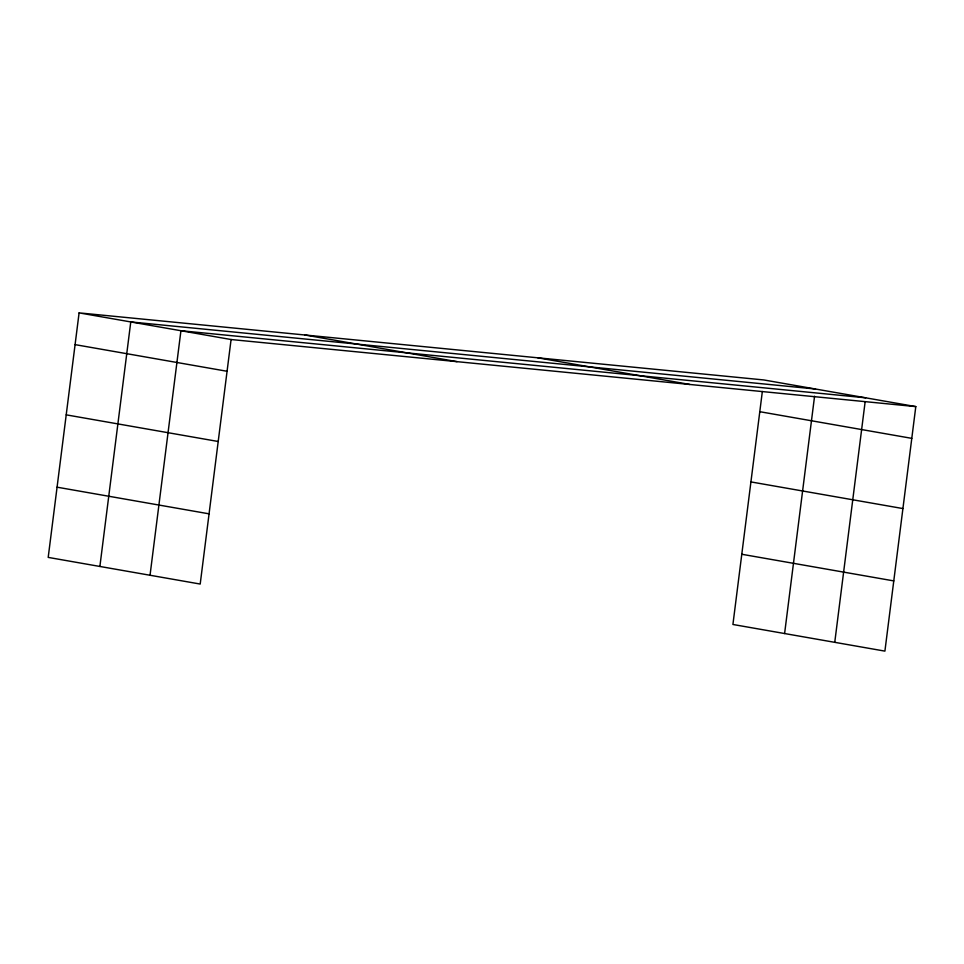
<?xml version="1.0" encoding="UTF-8"?>
<svg xmlns="http://www.w3.org/2000/svg" width="964" height="964" viewBox="0 0 964 964"><rect width="100%" height="100%" fill="white"/><g stroke="black" fill="none" stroke-linecap="round" stroke-linejoin="round"><path stroke-width="1.45" d="M79.096 312.878L48.2 557.397L200.199 584.051L231.083 339.521L79.096 312.878L763.801 379.949L915.8 406.603L884.904 651.122L732.917 624.479L762.343 391.505M99.882 566.458L130.767 321.94L815.484 389.01M150.035 575.255L180.931 330.724L865.648 397.807M784.6 633.541L814.568 396.228M834.752 642.337L865.094 402.133M231.083 339.521L915.8 406.603M537.852 357.813L689.838 384.467M759.801 411.7L911.787 438.355M305.046 335.014L457.044 361.657M75.084 344.63L227.07 371.273M750.92 481.916L902.919 508.57M66.215 414.845L218.201 441.488M741.786 554.264L893.785 580.906M57.069 487.182L209.068 513.836"/></g></svg>
